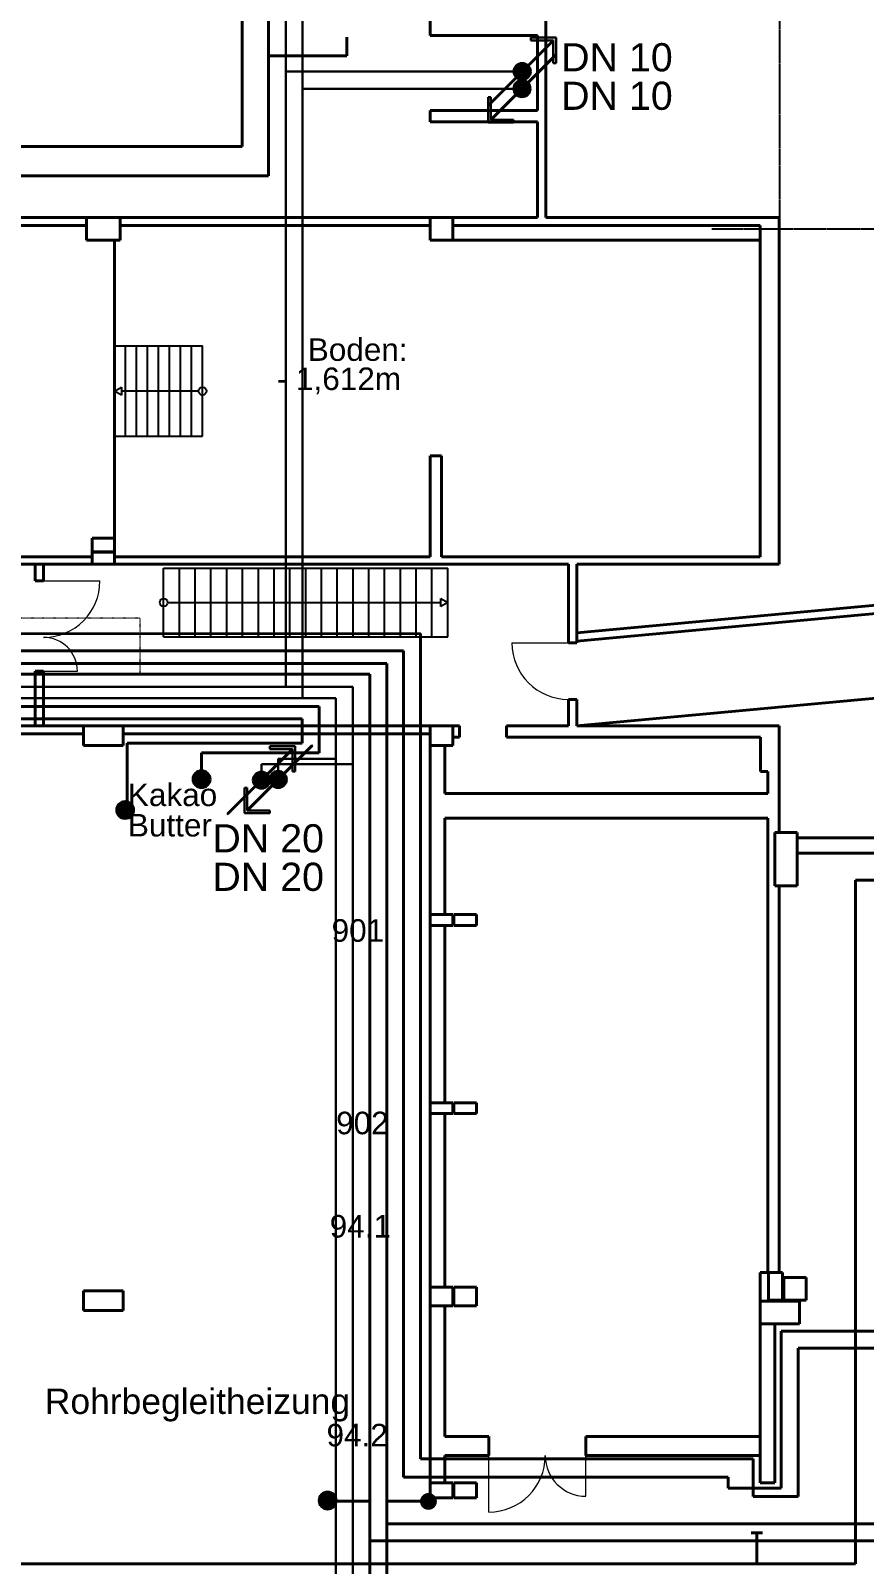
# Model space of a CAD drawing. Header units: millimetres. Extents: x 10546 to 220412, y -33380 to 110888.
# Drawn here: x 181723 to 196512, y 55099 to 82312 of the extents above; entities that cross this region are included whole.
import ezdxf

# ---------------------------------------------------------------- set-up
doc = ezdxf.new("R2010")
doc.units = ezdxf.units.MM
doc.linetypes.add('ACAD_ISO03W100', pattern=[30, 12, -18])
doc.linetypes.add('ACAD_ISO10W100', pattern=[18, 12, -3, 0, -3])
for name, color, linetype, lineweight in [('A03_Türen', 253, 'Continuous', 20), ('A04_Treppen', 3, 'Continuous', 25), ('A07_Achslinien', 253, 'ACAD_ISO10W100', 25), ('A0_Grundriß', 7, 'Continuous', 40), ('A0_Grundriß_Versorgungskanal', 253, 'Continuous', 20), ('Heiz Wasser +35 Prozess R', 30, 'Continuous', 40), ('Heiz Wasser +45 Prozess V', 1, 'Continuous', 40), ('Heiz Wasser +50 -Heizkörper Rücklauff', 241, 'Continuous', 30), ('Heiz Wasser +60 -Heizkörper Vorlauf', 6, 'Continuous', 30), ('Heiz Wasser +70 Prozess R', 242, 'Continuous', 40), ('Heiz Wasser +90 Prozess V', 41, 'Continuous', 40)]:
    doc.layers.add(name, color=color, linetype=linetype, lineweight=lineweight)
doc.layers.add('A06_Text  -Belegung', color=253, linetype='Continuous')
doc.styles.get("Standard").update_dxf_attribs({"font": 'arial.ttf'})

msp = doc.modelspace()

# ---------------------------------------------------------------- hatches: boundary and pattern name
at = {"layer": 'Heiz Wasser +35 Prozess R'}
h = msp.add_hatch(color=256, dxfattribs=at)
h.dxf.hatch_style = 1
h.paths.add_polyline_path([(183249, 68483, 0.198912), (183293, 68377), (183505, 68589, 0.668179)])
h.paths.add_polyline_path([(183293, 68377, 0.668179), (183549, 68483, 0.198912), (183505, 68589)])
h = msp.add_hatch(color=256, dxfattribs=at)
h.dxf.hatch_style = 1
h.paths.add_polyline_path([(186841, 56230, 0.198912), (186885, 56124), (187097, 56336, 0.668179)])
h.paths.add_polyline_path([(186885, 56124, 0.668179), (187141, 56230, 0.198912), (187097, 56336)])
at = {"layer": 'Heiz Wasser +45 Prozess V'}
h = msp.add_hatch(color=256, dxfattribs=at)
h.dxf.hatch_style = 1
h.paths.add_polyline_path([(184605, 69031, 0.198912), (184649, 68925), (184861, 69137, 0.668179)])
h.paths.add_polyline_path([(184649, 68925, 0.668179), (184905, 69031, 0.198912), (184861, 69137)])
h = msp.add_hatch(color=256, dxfattribs=at)
h.dxf.hatch_style = 1
h.paths.add_polyline_path([(188630, 56215, 0.198912), (188673, 56109), (188886, 56321, 0.668179)])
h.paths.add_polyline_path([(188673, 56109, 0.668179), (188930, 56215, 0.198912), (188886, 56321)])
at = {"layer": 'Heiz Wasser +50 -Heizkörper Rücklauff'}
h = msp.add_hatch(color=256, dxfattribs=at)
h.dxf.hatch_style = 1
h.paths.add_polyline_path([(190540, 81393, -0.023583), (190550, 81383), (191045, 81878), (191035, 81888)])
h.paths.add_polyline_path([(189888, 80731), (189888, 81131), (189838, 81131), (189838, 80681), (190288, 80681), (190288, 80731)])
h.paths.add_polyline_path([(189898, 80731), (190338, 81171, -0.023583), (190328, 81181), (189888, 80741), (189888, 80731)])
h = msp.add_hatch(color=256, dxfattribs=at)
h.dxf.hatch_style = 1
h.paths.add_polyline_path([(190289, 81282, 0.198912), (190333, 81176), (190545, 81388, 0.668179)])
h.paths.add_polyline_path([(190333, 81176, 0.668179), (190589, 81282, 0.198912), (190545, 81388)])
h = msp.add_hatch(color=256, dxfattribs=at)
h.dxf.hatch_style = 1
h.paths.add_polyline_path([(186216, 69137, -0.023583), (186226, 69127), (186721, 69622), (186711, 69632)])
h.paths.add_polyline_path([(185564, 68475), (185564, 68875), (185514, 68875), (185514, 68425), (185964, 68425), (185964, 68475)])
h.paths.add_polyline_path([(185574, 68475), (186014, 68915, -0.023583), (186004, 68925), (185564, 68485), (185564, 68475)])
h = msp.add_hatch(color=256, dxfattribs=at)
h.dxf.hatch_style = 1
h.paths.add_polyline_path([(185965, 69026, 0.198912), (186009, 68920), (186221, 69132, 0.668179)])
h.paths.add_polyline_path([(186009, 68920, 0.668179), (186265, 69026, 0.198912), (186221, 69132)])
at = {"layer": 'Heiz Wasser +60 -Heizkörper Vorlauf'}
h = msp.add_hatch(color=256, dxfattribs=at)
h.dxf.hatch_style = 1
h.paths.add_polyline_path([(190343, 81476, -0.023583), (190333, 81486), (189838, 80991), (189848, 80981)])
h.paths.add_polyline_path([(190995, 82138), (190995, 81738), (191045, 81738), (191045, 82188), (190595, 82188), (190595, 82138)])
h.paths.add_polyline_path([(190985, 82138), (190545, 81698, -0.023583), (190555, 81688), (190995, 82128), (190995, 82138)])
h = msp.add_hatch(color=256, dxfattribs=at)
h.dxf.hatch_style = 1
h.paths.add_polyline_path([(190594, 81587, 0.198912), (190550, 81693), (190338, 81481, 0.668179)])
h.paths.add_polyline_path([(190550, 81693, 0.668179), (190294, 81587, 0.198912), (190338, 81481)])
h = msp.add_hatch(color=256, dxfattribs=at)
h.dxf.hatch_style = 1
h.paths.add_polyline_path([(185715, 68902, -0.023583), (185705, 68912), (185210, 68417), (185220, 68407)])
h.paths.add_polyline_path([(186417, 69614), (185967, 69614), (185967, 69564), (186367, 69564), (186367, 69164), (186417, 69164)])
h.paths.add_polyline_path([(186367, 69564), (186357, 69564), (185917, 69124, -0.023583), (185927, 69114), (186367, 69554)])
h = msp.add_hatch(color=256, dxfattribs=at)
h.dxf.hatch_style = 1
h.paths.add_polyline_path([(185966, 69013, 0.198912), (185922, 69119), (185710, 68907, 0.668179)])
h.paths.add_polyline_path([(185922, 69119, 0.668179), (185666, 69013, 0.198912), (185710, 68907)])

# ---------------------------------------------------------------- linework, layer by layer
at = {"layer": 'A03_Türen'}
for p, q in [((181802, 72547), (182952, 72547)), ((190262, 71447), (191412, 71447)), ((181802, 70947), (182552, 70947)), ((189852, 56027), (189852, 57367)), ((191572, 56307), (191572, 57367))]:
    msp.add_line(p, q, dxfattribs=at)
for centre, radius, start, end in [((181952, 72547), 1000, 270, 0), ((181952, 70947), 600, 0, 90), ((191262, 71447), 1000, 180, 270), ((189852, 57027), 1000, 270, 0), ((191572, 57027), 720, 180, 270)]:
    msp.add_arc(centre, radius, start, end, dxfattribs=at)
at = {"layer": 'A04_Treppen', "color": 252, "true_color": 0x939598}
for p, q in [((183212, 76717), (184772, 76717)), ((183407, 75117), (183407, 76717)), ((183602, 75117), (183602, 76717)), ((183797, 75117), (183797, 76717)), ((183992, 75117), (183992, 76717)), ((184187, 75117), (184187, 76717)), ((184382, 75117), (184382, 76717)), ((184577, 75117), (184577, 76717)), ((184772, 75117), (184772, 76717)), ((183212, 75917), (183333, 75987)), ((183333, 75987), (183333, 75847)), ((183333, 75847), (183212, 75917)), ((184702, 75917), (183333, 75917)), ((183212, 75117), (184772, 75117)), ((184082, 71557), (184082, 72777)), ((184082, 72777), (189122, 72777)), ((184362, 71557), (184362, 72777)), ((184642, 71557), (184642, 72777)), ((184922, 71557), (184922, 72777)), ((185202, 71557), (185202, 72777)), ((185482, 71557), (185482, 72777)), ((185762, 71557), (185762, 72777)), ((186042, 71557), (186042, 72777)), ((186322, 71557), (186322, 72777)), ((186602, 71557), (186602, 72777)), ((186882, 71557), (186882, 72777)), ((187162, 71557), (187162, 72777)), ((187442, 71557), (187442, 72777)), ((187722, 71557), (187722, 72777)), ((188002, 71557), (188002, 72777)), ((188282, 71557), (188282, 72777)), ((188562, 71557), (188562, 72777)), ((188842, 71557), (188842, 72777)), ((189122, 71557), (189122, 72777)), ((184152, 72167), (189001, 72167)), ((189001, 72097), (189001, 72237)), ((189001, 72237), (189122, 72167)), ((189122, 72167), (189001, 72097)), ((184082, 71557), (189122, 71557))]:
    msp.add_line(p, q, dxfattribs=at)
for centre in [(184772, 75917), (184082, 72167)]:
    msp.add_circle(centre, 70, dxfattribs=at)
at = {"layer": 'A07_Achslinien'}
for p, q in [((195012, 76049), (195012, 94325)), ((193805, 78797), (218367, 78797))]:
    msp.add_line(p, q, dxfattribs=at)
at = {"layer": 'A0_Grundriß'}
for p, q in [((188812, 89577), (188812, 82227)), ((190862, 78997), (190862, 89777)), ((188812, 82227), (190712, 82227)), ((190712, 80897), (190712, 82227)), ((188812, 80897), (190712, 80897)), ((188812, 80697), (188812, 80897)), ((188812, 80697), (190712, 80697)), ((190712, 78997), (190712, 80697)), ((175592, 78997), (190712, 78997)), ((183312, 78997), (182712, 78997)), ((182712, 78997), (182712, 78597)), ((183312, 78597), (183312, 78997)), ((189212, 78997), (188812, 78997)), ((188812, 78997), (188812, 78597)), ((189212, 78597), (189212, 78997)), ((190862, 78997), (195002, 78997)), ((195002, 78997), (195002, 72847)), ((177212, 78857), (182712, 78857)), ((183312, 78857), (188812, 78857)), ((189212, 78857), (194662, 78857)), ((194662, 78857), (194662, 72977)), ((182712, 78597), (183312, 78597)), ((183212, 73307), (183212, 78597)), ((188812, 78597), (189212, 78597)), ((189212, 78597), (194662, 78597)), ((188812, 74767), (188812, 72977)), ((188812, 74767), (189012, 74767)), ((189012, 74767), (189012, 72977)), ((183212, 73307), (182812, 73307)), ((182812, 73307), (182812, 73067)), ((183212, 73067), (183212, 73307)), ((179392, 72977), (182812, 72977)), ((182812, 73067), (183212, 73067)), ((183212, 73057), (182812, 73057)), ((182812, 73057), (182812, 72847)), ((183212, 72847), (183212, 73057)), ((183212, 72977), (188812, 72977)), ((189012, 72977), (194662, 72977)), ((179392, 72847), (191262, 72847)), ((181802, 72847), (181802, 72547)), ((181952, 72847), (181952, 72547)), ((182812, 72847), (183212, 72847)), ((191262, 71447), (191262, 72847)), ((191412, 72847), (195002, 72847)), ((191412, 71447), (191412, 72847)), ((181802, 72547), (181952, 72547)), ((191412, 71629), (199152, 72346)), ((191412, 71479), (199452, 72224)), ((191262, 71447), (191412, 71447)), ((181802, 70947), (181802, 69977)), ((181802, 70947), (181952, 70947)), ((181952, 70947), (181952, 69977)), ((191412, 69977), (199452, 70722)), ((191262, 69977), (191262, 70447)), ((191262, 70447), (191412, 70447)), ((191412, 69977), (191412, 70447)), ((188812, 69977), (179462, 69977)), ((183362, 69977), (182662, 69977)), ((182662, 69977), (182662, 69627)), ((183362, 69627), (183362, 69977)), ((189212, 69977), (188812, 69977)), ((188812, 69977), (188812, 69627)), ((189212, 69977), (189332, 69977)), ((189212, 69627), (189212, 69977)), ((189332, 69777), (189332, 69977)), ((190162, 69777), (190162, 69977)), ((190162, 69977), (191262, 69977)), ((191412, 69977), (195002, 69977)), ((195002, 68087), (195002, 69977)), ((179462, 69837), (182662, 69837)), ((183362, 69837), (188812, 69837)), ((189212, 69777), (189332, 69777)), ((190162, 69777), (194672, 69777)), ((194672, 69167), (194672, 69777)), ((182662, 69627), (183362, 69627)), ((188812, 56547), (188812, 69627)), ((188812, 69627), (189212, 69627)), ((189072, 68777), (189072, 69627)), ((194672, 69167), (194802, 69167)), ((194802, 68777), (194802, 69167)), ((189072, 68777), (194802, 68777)), ((194802, 68337), (189072, 68337)), ((189072, 66627), (189072, 68337)), ((194802, 60277), (194802, 68337)), ((194922, 68087), (195322, 68087)), ((194922, 67137), (194922, 68087)), ((195322, 68087), (195322, 67137)), ((195322, 67987), (199152, 67987)), ((195322, 67717), (217132, 67717)), ((195322, 67137), (194922, 67137)), ((195002, 60277), (195002, 67137)), ((188812, 66627), (189212, 66627)), ((188812, 66437), (188812, 66627)), ((189212, 66437), (188812, 66437)), ((189072, 63287), (189072, 66437)), ((189212, 66627), (189212, 66437)), ((189232, 66627), (189632, 66627)), ((189232, 66437), (189232, 66627)), ((189632, 66437), (189232, 66437)), ((189632, 66627), (189632, 66437)), ((188812, 63287), (189212, 63287)), ((188812, 63097), (188812, 63287)), ((189212, 63287), (189212, 63097)), ((189232, 63287), (189632, 63287)), ((189232, 63097), (189232, 63287)), ((189632, 63287), (189632, 63097)), ((189212, 63097), (188812, 63097)), ((189072, 60017), (189072, 63097)), ((189632, 63097), (189232, 63097)), ((194662, 56547), (194662, 60277)), ((194802, 60277), (194662, 60277)), ((194812, 59787), (194812, 60277)), ((194812, 60277), (195062, 60277)), ((195062, 60277), (195062, 59787)), ((195482, 60187), (195082, 60187)), ((195082, 60187), (195082, 59787)), ((195482, 59787), (195482, 60187)), ((183362, 59952), (182662, 59952)), ((182662, 59952), (182662, 59602)), ((183362, 59602), (183362, 59952)), ((188812, 60017), (189212, 60017)), ((188812, 59687), (188812, 60017)), ((189212, 60017), (189212, 59687)), ((189232, 60017), (189632, 60017)), ((189232, 59687), (189232, 60017)), ((189632, 60017), (189632, 59687)), ((182662, 59602), (183362, 59602)), ((189212, 59687), (188812, 59687)), ((189072, 57367), (189072, 59687)), ((189632, 59687), (189232, 59687)), ((195362, 59767), (194662, 59767)), ((194662, 59767), (194662, 59367)), ((195062, 59787), (194812, 59787)), ((195082, 59787), (195482, 59787)), ((195362, 59367), (195362, 59767)), ((194662, 59367), (195362, 59367)), ((194922, 56547), (194922, 59367)), ((189852, 57367), (189072, 57367)), ((189852, 57367), (189852, 57027)), ((194662, 57367), (191572, 57367)), ((191572, 57027), (191572, 57367)), ((189852, 57027), (189072, 57027)), ((189072, 56547), (189072, 57027)), ((194662, 57027), (191572, 57027)), ((189212, 56547), (188812, 56547)), ((188812, 56547), (188812, 56277)), ((189212, 56277), (189212, 56547)), ((189632, 56547), (189232, 56547)), ((189232, 56547), (189232, 56277)), ((189632, 56277), (189632, 56547)), ((194922, 56547), (194662, 56547)), ((188812, 56277), (189212, 56277)), ((189232, 56277), (189632, 56277))]:
    msp.add_line(p, q, dxfattribs=at)
at = {"layer": 'A0_Grundriß_Versorgungskanal', "linetype": 'ACAD_ISO03W100', "ltscale": 0.3}
for p, q in [((183667, 71890), (133228, 71890)), ((183667, 70890), (183667, 71890)), ((183667, 70890), (133045, 70890))]:
    msp.add_line(p, q, dxfattribs=at)
at = {"layer": 'Heiz Wasser +35 Prozess R'}
for p, q in [((187739, 70892), (180969, 70892)), ((187739, 54477), (187739, 70892)), ((186539, 70100), (171465, 70100)), ((186539, 69672), (186539, 70100)), ((186539, 69672), (183436, 69672)), ((183436, 69672), (183436, 68450)), ((183436, 68450), (183463, 68450)), ((187739, 56221), (186957, 56221)), ((197259, 55515), (187739, 55515))]:
    msp.add_line(p, q, dxfattribs=at)
for centre in [(183399, 68483), (186991, 56230)]:
    msp.add_circle(centre, 150, dxfattribs=at)
at = {"layer": 'Heiz Wasser +45 Prozess V'}
for p, q in [((188039, 71085), (180667, 71085)), ((188039, 54652), (188039, 71085)), ((186839, 70319), (171850, 70319)), ((186839, 69499), (186839, 70319)), ((186839, 69499), (184755, 69499)), ((184755, 69499), (184755, 69031)), ((196353, 67238), (216374, 67238)), ((196353, 67238), (196353, 55106)), ((188785, 56221), (188039, 56221)), ((196959, 55815), (188039, 55815)), ((194507, 55656), (194707, 55656)), ((194607, 55106), (194607, 55656)), ((196353, 55106), (179437, 55106))]:
    msp.add_line(p, q, dxfattribs=at)
msp.add_circle((184755, 69031), 150, dxfattribs=at)
at = {"layer": 'Heiz Wasser +50 -Heizkörper Rücklauff'}
for p, q in [((186548, 89127), (186548, 70469)), ((189888, 80741), (191035, 81888)), ((189898, 80731), (191045, 81878)), ((190289, 81282), (186548, 81282)), ((189838, 80681), (189838, 81131)), ((189838, 81131), (189888, 81131)), ((189888, 81131), (189888, 80731)), ((189838, 80681), (190288, 80681)), ((190288, 80731), (189888, 80731)), ((190288, 80731), (190288, 80681)), ((187139, 70469), (176164, 70469)), ((187139, 30679), (187139, 70469)), ((185564, 68485), (186711, 69632)), ((185574, 68475), (186721, 69622)), ((186721, 69622), (186711, 69632)), ((186115, 69176), (186115, 69392)), ((186115, 69392), (187139, 69392)), ((185514, 68425), (185514, 68875)), ((185514, 68875), (185564, 68875)), ((185564, 68875), (185564, 68475)), ((185514, 68425), (185964, 68425)), ((185964, 68475), (185564, 68475)), ((185964, 68475), (185964, 68425))]:
    msp.add_line(p, q, dxfattribs=at)
for centre in [(190439, 81282), (186115, 69026)]:
    msp.add_circle(centre, 150, dxfattribs=at)
at = {"layer": 'Heiz Wasser +60 -Heizkörper Vorlauf'}
for p, q in [((186248, 70669), (186248, 89127)), ((191045, 82188), (190595, 82188)), ((190595, 82138), (190595, 82188)), ((191045, 82188), (191045, 81738)), ((190985, 82138), (189838, 80991)), ((190995, 82128), (189848, 80981)), ((190595, 82138), (190995, 82138)), ((190995, 81738), (190995, 82138)), ((191045, 81738), (190995, 81738)), ((190294, 81587), (186248, 81587)), ((187439, 70669), (176481, 70669)), ((187439, 31929), (187439, 70669)), ((186357, 69564), (185210, 68417)), ((186367, 69554), (185220, 68407)), ((186417, 69614), (185967, 69614)), ((185967, 69564), (185967, 69614)), ((185967, 69564), (186367, 69564)), ((186367, 69164), (186367, 69564)), ((186417, 69614), (186417, 69164)), ((185816, 69163), (185816, 69297)), ((185816, 69297), (187439, 69297)), ((186417, 69164), (186367, 69164)), ((185210, 68417), (185220, 68407))]:
    msp.add_line(p, q, dxfattribs=at)
for centre in [(190444, 81587), (185816, 69013)]:
    msp.add_circle(centre, 150, dxfattribs=at)
at = {"layer": 'Heiz Wasser +70 Prozess R'}
for p, q in [((185942, 88080), (185942, 79736)), ((187331, 82194), (187331, 81867)), ((185942, 81867), (187331, 81867)), ((185942, 79736), (172938, 79736)), ((178470, 71605), (188637, 71615)), ((188637, 56970), (188637, 71615)), ((195339, 58937), (200467, 58937)), ((195339, 56302), (195339, 58937)), ((194542, 56970), (188637, 56970)), ((194542, 56970), (194542, 56302)), ((194542, 56302), (195339, 56302))]:
    msp.add_line(p, q, dxfattribs=at)
at = {"layer": 'Heiz Wasser +90 Prozess V'}
for p, q in [((185477, 85288), (185477, 80258)), ((173004, 80258), (185477, 80258)), ((178170, 71305), (188337, 71305)), ((188337, 56644), (188337, 71305)), ((195039, 56450), (195039, 59237)), ((195039, 59237), (200467, 59237)), ((194098, 56644), (188337, 56644)), ((194098, 56450), (194098, 56644)), ((195039, 56450), (194098, 56450))]:
    msp.add_line(p, q, dxfattribs=at)

# ---------------------------------------------------------------- texts
at = {"layer": 'A06_Text  -Belegung'}
for s, p in [('Kakao', (183448, 68553)), ('Butter', (183448, 68014)), ('901', (187062, 66146)), ('902', (187142, 62730)), ('94.1', (187028, 60897)), ('94.2', (186972, 57192))]:
    msp.add_text(s, height=400, dxfattribs=at).set_placement(p)
at = {"layer": 'A0_Grundriß', "color": 252, "lineweight": 20, "ltscale": 0.1}
for s, p in [('Boden: ', (186639, 76453)), ('- 1,612m', (186089, 75935))]:
    msp.add_text(s, height=400, dxfattribs=at).set_placement(p)
at = {"layer": 'Heiz Wasser +45 Prozess V'}
msp.add_text('Rohrbegleitheizung', height=450, dxfattribs=at).set_placement((181974, 57767))
at = {"layer": 'Heiz Wasser +50 -Heizkörper Rücklauff'}
for s, p in [('DN 10', (191134, 80907)), ('DN 20', (184947, 67048))]:
    msp.add_text(s, height=500, dxfattribs=at).set_placement(p)
at = {"layer": 'Heiz Wasser +60 -Heizkörper Vorlauf'}
for s, p in [('DN 10', (191134, 81590)), ('DN 20', (184947, 67731))]:
    msp.add_text(s, height=500, dxfattribs=at).set_placement(p)

doc.saveas('drawing.dxf')
